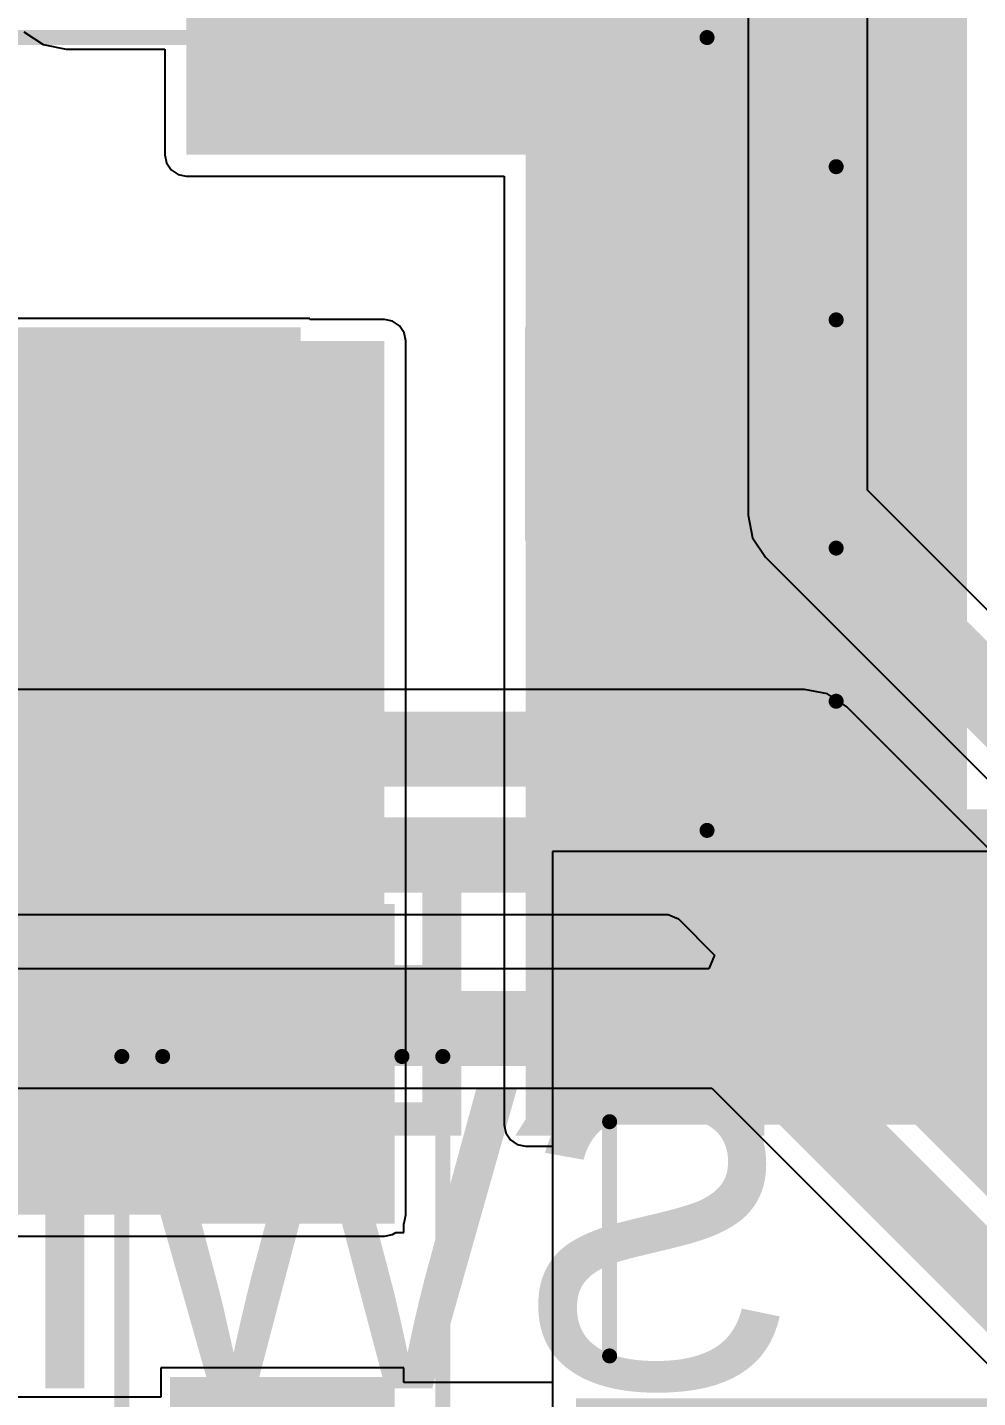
# Model space of a CAD drawing. Header units: millimetres. Extents: x -0.34 to 3.69, y -0.26 to 2.67.
# Drawn here: x 0.6021 to 0.9186, y 0.0321 to 0.4884 of the extents above; entities that cross this region are included whole.
import ezdxf

# ---------------------------------------------------------------- set-up
doc = ezdxf.new("R2010")
doc.units = ezdxf.units.MM
doc.header["$MEASUREMENT"] = 0
for name, color, linetype in [('BottomLayer', 5, 'Continuous'), ('BottomOverlay', 54, 'Continuous'), ('TopLayer', 1, 'Continuous'), ('TopOverlay', 2, 'Continuous'), ('TopPaste', 8, 'Continuous'), ('TopSolder', 216, 'Continuous'), ('ViaHoleLayer', 16, 'Continuous')]:
    doc.layers.add(name, color=color, linetype=linetype)
doc.styles.add('Arial', font='', dxfattribs={"height": 0.2})
doc.styles.get('Arial').set_extended_font_data('Arial')

# ---------------------------------------------------------------- blocks, each defined once
blk = doc.blocks.new('RVT1A471M0607_1')
at = {"layer": 'TopLayer'}
for points in [[(-0.17913, 0.0315), (-0.04134, 0.0315), (-0.04134, -0.0315), (-0.17913, -0.0315)], [(0.04134, 0.0315), (0.17913, 0.0315), (0.17913, -0.0315), (0.04134, -0.0315)]]:
    blk.add_hatch(color=1, dxfattribs=at).paths.add_polyline_path(points)
at = {"layer": 'TopPaste'}
for points in [[(-0.17913, 0.0315), (-0.04134, 0.0315), (-0.04134, -0.0315), (-0.17913, -0.0315)], [(0.04134, 0.0315), (0.17913, 0.0315), (0.17913, -0.0315), (0.04134, -0.0315)]]:
    blk.add_hatch(color=8, dxfattribs=at).paths.add_polyline_path(points)
at = {"layer": 'TopSolder'}
for points in [[(-0.18313, 0.0355), (-0.03734, 0.0355), (-0.03734, -0.0355), (-0.18313, -0.0355)], [(0.03734, 0.0355), (0.18313, 0.0355), (0.18313, -0.0355), (0.03734, -0.0355)]]:
    blk.add_hatch(color=216, dxfattribs=at).paths.add_polyline_path(points)
at = {"layer": 'TopOverlay'}
for points, const_width in [([(-0.098, 0.132), (-0.141, 0.089)], 0.005), ([(0.138, 0.132), (-0.098, 0.132)], 0.005), ([(0.138, 0.132), (0.138, 0.038)], 0.005), ([(-0.141, 0.089), (-0.141, 0.038)], 0.005), ([(-0.162, 0.06824), (-0.162, 0.04024)], 0.01), ([(-0.149, 0.054), (-0.176, 0.054)], 0.01), ([(0.177, 0.048), (0.149, 0.048)], 0.01), ([(-0.141, -0.038), (-0.141, -0.089)], 0.005), ([(0.138, -0.038), (0.138, -0.132)], 0.005), ([(-0.098, -0.132), (-0.141, -0.089)], 0.005), ([(0.138, -0.132), (-0.098, -0.132)], 0.005)]:
    blk.add_lwpolyline(points, dxfattribs=dict(at, const_width=const_width))
for points, const_width in [([(-0.09925, 0.132, 1), (-0.09675, 0.132, 1)], 0.0025), ([(-0.09925, 0.132, 1), (-0.09675, 0.132, 1)], 0.0025), ([(0.13675, 0.132, 1), (0.13925, 0.132, 1)], 0.0025), ([(0.13675, 0.132, 1), (0.13925, 0.132, 1)], 0.0025), ([(-0.14225, 0.089, 1), (-0.13975, 0.089, 1)], 0.0025), ([(-0.14225, 0.089, 1), (-0.13975, 0.089, 1)], 0.0025), ([(-0.1645, 0.06824, 1), (-0.1595, 0.06824, 1)], 0.005), ([(-0.1785, 0.054, 1), (-0.1735, 0.054, 1)], 0.005), ([(-0.1515, 0.054, 1), (-0.1465, 0.054, 1)], 0.005), ([(0.1465, 0.048, 1), (0.1515, 0.048, 1)], 0.005), ([(0.1745, 0.048, 1), (0.1795, 0.048, 1)], 0.005), ([(-0.1645, 0.04024, 1), (-0.1595, 0.04024, 1)], 0.005), ([(-0.14225, 0.038, 1), (-0.13975, 0.038, 1)], 0.0025), ([(0.13675, 0.038, 1), (0.13925, 0.038, 1)], 0.0025), ([(-0.14225, -0.038, 1), (-0.13975, -0.038, 1)], 0.0025), ([(0.13675, -0.038, 1), (0.13925, -0.038, 1)], 0.0025), ([(-0.14225, -0.089, 1), (-0.13975, -0.089, 1)], 0.0025), ([(-0.14225, -0.089, 1), (-0.13975, -0.089, 1)], 0.0025), ([(-0.09925, -0.132, 1), (-0.09675, -0.132, 1)], 0.0025), ([(-0.09925, -0.132, 1), (-0.09675, -0.132, 1)], 0.0025), ([(0.13675, -0.132, 1), (0.13925, -0.132, 1)], 0.0025), ([(0.13675, -0.132, 1), (0.13925, -0.132, 1)], 0.0025)]:
    blk.add_lwpolyline(points, format="xyb", close=True, dxfattribs=dict(at, const_width=const_width))
blk = doc.blocks.new('SWPA6045S221MT_2')
at = {"layer": 'TopLayer'}
for points in [[(-0.12205, 0.1122), (-0.05512, 0.1122), (-0.05512, -0.1122), (-0.12205, -0.1122)], [(0.05512, 0.1122), (0.12205, 0.1122), (0.12205, -0.1122), (0.05512, -0.1122)]]:
    blk.add_hatch(color=1, dxfattribs=at).paths.add_polyline_path(points)
at = {"layer": 'TopPaste'}
for points in [[(-0.12205, 0.1122), (-0.05512, 0.1122), (-0.05512, -0.1122), (-0.12205, -0.1122)], [(0.05512, 0.1122), (0.12205, 0.1122), (0.12205, -0.1122), (0.05512, -0.1122)]]:
    blk.add_hatch(color=8, dxfattribs=at).paths.add_polyline_path(points)
at = {"layer": 'TopSolder'}
for points in [[(-0.12605, 0.1162), (-0.05112, 0.1162), (-0.05112, -0.1162), (-0.12605, -0.1162)], [(0.05112, 0.1162), (0.12605, 0.1162), (0.12605, -0.1162), (0.05112, -0.1162)]]:
    blk.add_hatch(color=216, dxfattribs=at).paths.add_polyline_path(points)
at = {"layer": 'TopOverlay', "const_width": 0.005}
for points in [[(-0.037, 0.105), (0.041, 0.105)], [(-0.037, -0.105), (0.041, -0.105)]]:
    blk.add_lwpolyline(points, dxfattribs=at)
at = {"layer": 'TopOverlay', "const_width": 0.0025}
for points in [[(-0.03825, 0.105, 1), (-0.03575, 0.105, 1)], [(0.03975, 0.105, 1), (0.04225, 0.105, 1)], [(-0.03825, -0.105, 1), (-0.03575, -0.105, 1)], [(0.03975, -0.105, 1), (0.04225, -0.105, 1)]]:
    blk.add_lwpolyline(points, format="xyb", close=True, dxfattribs=at)
blk = doc.blocks.new('SMA_9')
at = {"layer": 'TopLayer'}
for points in [[(-0.12795, 0.03346), (-0.02953, 0.03346), (-0.02953, -0.03346), (-0.12795, -0.03346)], [(0.02953, 0.03346), (0.12795, 0.03346), (0.12795, -0.03346), (0.02953, -0.03346)]]:
    blk.add_hatch(color=1, dxfattribs=at).paths.add_polyline_path(points)
at = {"layer": 'TopOverlay'}
for points in [[(-0.175, -0.05597), (-0.12905, -0.05597), (-0.12905, 0.05598), (-0.175, 0.05598)], [(-0.12992, 0.03638), (-0.1022, 0.03638), (-0.1022, 0.05598), (-0.12992, 0.05598)], [(-0.12992, -0.05598), (-0.1022, -0.05598), (-0.1022, -0.03638), (-0.12992, -0.03638)]]:
    blk.add_hatch(color=2, dxfattribs=at).paths.add_polyline_path(points)
at = {"layer": 'TopPaste'}
for points in [[(-0.12795, 0.03346), (-0.02953, 0.03346), (-0.02953, -0.03346), (-0.12795, -0.03346)], [(0.02953, 0.03346), (0.12795, 0.03346), (0.12795, -0.03346), (0.02953, -0.03346)]]:
    blk.add_hatch(color=8, dxfattribs=at).paths.add_polyline_path(points)
at = {"layer": 'TopSolder'}
for points in [[(-0.13195, 0.03746), (-0.02553, 0.03746), (-0.02553, -0.03746), (-0.13195, -0.03746)], [(0.02553, 0.03746), (0.13195, 0.03746), (0.13195, -0.03746), (0.02553, -0.03746)]]:
    blk.add_hatch(color=216, dxfattribs=at).paths.add_polyline_path(points)
at = {"layer": 'TopOverlay', "const_width": 0.005}
for points in [[(-0.10465, 0.05345), (0.08115, 0.05345)], [(0.08115, 0.05345), (0.08115, 0.03985)], [(0.08115, -0.03985), (0.08115, -0.05345)], [(-0.10465, -0.05345), (0.08115, -0.05345)]]:
    blk.add_lwpolyline(points, dxfattribs=at)
at = {"layer": 'TopOverlay', "const_width": 0.0025}
for points in [[(-0.1059, 0.05345, 1), (-0.1034, 0.05345, 1)], [(0.0799, 0.05345, 1), (0.0824, 0.05345, 1)], [(0.0799, 0.05345, 1), (0.0824, 0.05345, 1)], [(0.0799, 0.03985, 1), (0.0824, 0.03985, 1)], [(0.0799, -0.03985, 1), (0.0824, -0.03985, 1)], [(-0.1059, -0.05345, 1), (-0.1034, -0.05345, 1)], [(0.0799, -0.05345, 1), (0.0824, -0.05345, 1)], [(0.0799, -0.05345, 1), (0.0824, -0.05345, 1)]]:
    blk.add_lwpolyline(points, format="xyb", close=True, dxfattribs=at)

msp = doc.modelspace()

# ---------------------------------------------------------------- hatches: boundary and pattern name
at = {"layer": 'BottomLayer'}
h = msp.add_hatch(color=5, dxfattribs=at)
edge = h.paths.add_edge_path()
edge.add_arc((0.827, 0.21282), 0.01575, 0, 360)
at = {"layer": 'TopLayer'}
for points in [[(0.655, 0.446), (0.769, 0.446), (0.769, 0.536), (0.655, 0.536)], [(0.768, 0.123), (0.915, 0.123), (0.915, 0.536), (0.768, 0.536)], [(0.461, 0.093), (0.721, 0.093), (0.721, 0.384), (0.461, 0.384)], [(0.769, 0.123), (1.027, 0.123), (1.027, 0.228), (0.769, 0.228)]]:
    msp.add_hatch(color=1, dxfattribs=at).paths.add_polyline_path(points)
h = msp.add_hatch(color=1, dxfattribs=at)
edge = h.paths.add_edge_path()
edge.add_arc((0.827, 0.21282), 0.01575, 0, 360)
at = {"layer": 'ViaHoleLayer'}
h = msp.add_hatch(color=16, dxfattribs=at)
edge = h.paths.add_edge_path()
edge.add_arc((0.827, 0.21282), 0.00984, 0, 360)

# ---------------------------------------------------------------- linework, layer by layer
at = {"layer": 'BottomLayer'}
for p, q in [((0.84212, 0.8193), (0.84212, 0.326)), ((0.88188, 0.33424), (0.88188, 0.81376)), ((1.01866, 0.19745), (0.88188, 0.33424)), ((0.84212, 0.326), (0.84363, 0.31839)), ((0.84363, 0.31839), (0.84794, 0.31194)), ((0.84794, 0.31194), (0.99637, 0.16351)), ((0.86093, 0.26795), (0.30979, 0.26795)), ((0.86854, 0.26644), (0.86093, 0.26795)), ((0.87499, 0.26213), (0.86854, 0.26644)), ((1.02024, 0.11688), (0.87499, 0.26213)), ((0.41278, 0.19294), (0.81556, 0.19294)), ((0.81556, 0.19294), (0.81891, 0.19155)), ((0.81891, 0.19155), (0.83096, 0.1795)), ((0.83096, 0.1795), (0.82904, 0.17488)), ((0.82904, 0.17488), (0.436, 0.17488)), ((0.52562, 0.13512), (0.83009, 0.13512)), ((0.83009, 0.13512), (0.96251, 0.00269))]:
    msp.add_line(p, q, dxfattribs=at)
at = {"layer": 'BottomLayer', "const_width": 0.025}
for points in [[(0.862, 0.326), (0.862, 0.822)], [(0.862, 0.326), (1.01043, 0.17757)], [(0.30979, 0.24807), (0.86093, 0.24807)], [(0.86093, 0.24807), (1.012, 0.097)], [(0.40455, 0.21282), (0.827, 0.21282)], [(0.827, 0.21158), (0.98258, 0.056)], [(0.436, 0.155), (0.83832, 0.155)], [(0.83832, 0.155), (0.97657, 0.01675)]]:
    msp.add_lwpolyline(points, dxfattribs=at)
at = {"layer": 'BottomLayer', "const_width": 0.0125}
for points in [[(0.85575, 0.326, 1), (0.86825, 0.326, 1)], [(0.85575, 0.326, 1), (0.86825, 0.326, 1)], [(0.85468, 0.24807, 1), (0.86718, 0.24807, 1)], [(0.85468, 0.24807, 1), (0.86718, 0.24807, 1)], [(0.82075, 0.21282, 1), (0.83325, 0.21282, 1)], [(0.82075, 0.21158, 1), (0.83325, 0.21158, 1)], [(0.83207, 0.155, 1), (0.84457, 0.155, 1)], [(0.83207, 0.155, 1), (0.84457, 0.155, 1)]]:
    msp.add_lwpolyline(points, format="xyb", close=True, dxfattribs=at)
at = {"layer": 'TopLayer'}
for p, q in [((0.60094, 0.48694), (0.60739, 0.48263)), ((0.60739, 0.48263), (0.615, 0.48112)), ((0.615, 0.48112), (0.64786, 0.48112)), ((0.64786, 0.48112), (0.64786, 0.446)), ((0.64786, 0.446), (0.64841, 0.44327)), ((0.64841, 0.44327), (0.64995, 0.44095)), ((0.64995, 0.44095), (0.65227, 0.43941)), ((0.65227, 0.43941), (0.655, 0.43886)), ((0.655, 0.43886), (0.76086, 0.43886)), ((0.76086, 0.43886), (0.76086, 0.123)), ((0.69613, 0.3915), (0.55689, 0.3915)), ((0.69613, 0.39114), (0.69613, 0.3915)), ((0.721, 0.39114), (0.69613, 0.39114)), ((0.72373, 0.39059), (0.721, 0.39114)), ((0.72605, 0.38905), (0.72373, 0.39059)), ((0.72759, 0.38673), (0.72605, 0.38905)), ((0.72814, 0.384), (0.72759, 0.38673)), ((0.72814, 0.093), (0.72814, 0.384)), ((0.777, 0.214), (0.777, -0.048)), ((1.027, 0.214), (0.777, 0.214)), ((0.76086, 0.123), (0.76141, 0.12027)), ((0.76141, 0.12027), (0.76295, 0.11795)), ((0.76295, 0.11795), (0.76527, 0.11641)), ((0.76527, 0.11641), (0.768, 0.11586)), ((0.768, 0.11586), (0.777, 0.11586)), ((0.777, 0.11586), (0.777, 0.03714)), ((0.72759, 0.09027), (0.72814, 0.093)), ((0.72373, 0.08641), (0.72477, 0.0871)), ((0.72477, 0.0871), (0.72746, 0.0871)), ((0.72746, 0.09008), (0.72759, 0.09027)), ((0.72746, 0.0871), (0.72746, 0.09008)), ((0.5955, 0.08586), (0.721, 0.08586)), ((0.721, 0.08586), (0.72373, 0.08641)), ((0.72746, 0.04205), (0.64654, 0.04205)), ((0.64654, 0.04205), (0.64654, 0.03233)), ((0.72746, 0.03714), (0.72746, 0.04205)), ((0.777, 0.03714), (0.72746, 0.03714)), ((0.64654, 0.03233), (0.53681, 0.03233))]:
    msp.add_line(p, q, dxfattribs=at)

# ---------------------------------------------------------------- block references
for name, p, rotation in [('RVT1A471M0607_1', (0.73046, 0.353), 180), ('SWPA6045S221MT_2', (0.901, 0.083), 90), ('SMA_9', (0.687, 0.06457), 90)]:
    msp.add_blockref(name, p, dxfattribs=dict(rotation=rotation))

# ---------------------------------------------------------------- texts
at = {"layer": 'BottomOverlay', "style": 'Arial', "text_generation_flag": 2}
for s, p in [('RESET', (0.859, 0.11936)), ('SWITCH', (0.859, 0.03517))]:
    msp.add_text(s, height=0.1, rotation=360, dxfattribs=at).set_placement(p)

doc.saveas('drawing.dxf')
